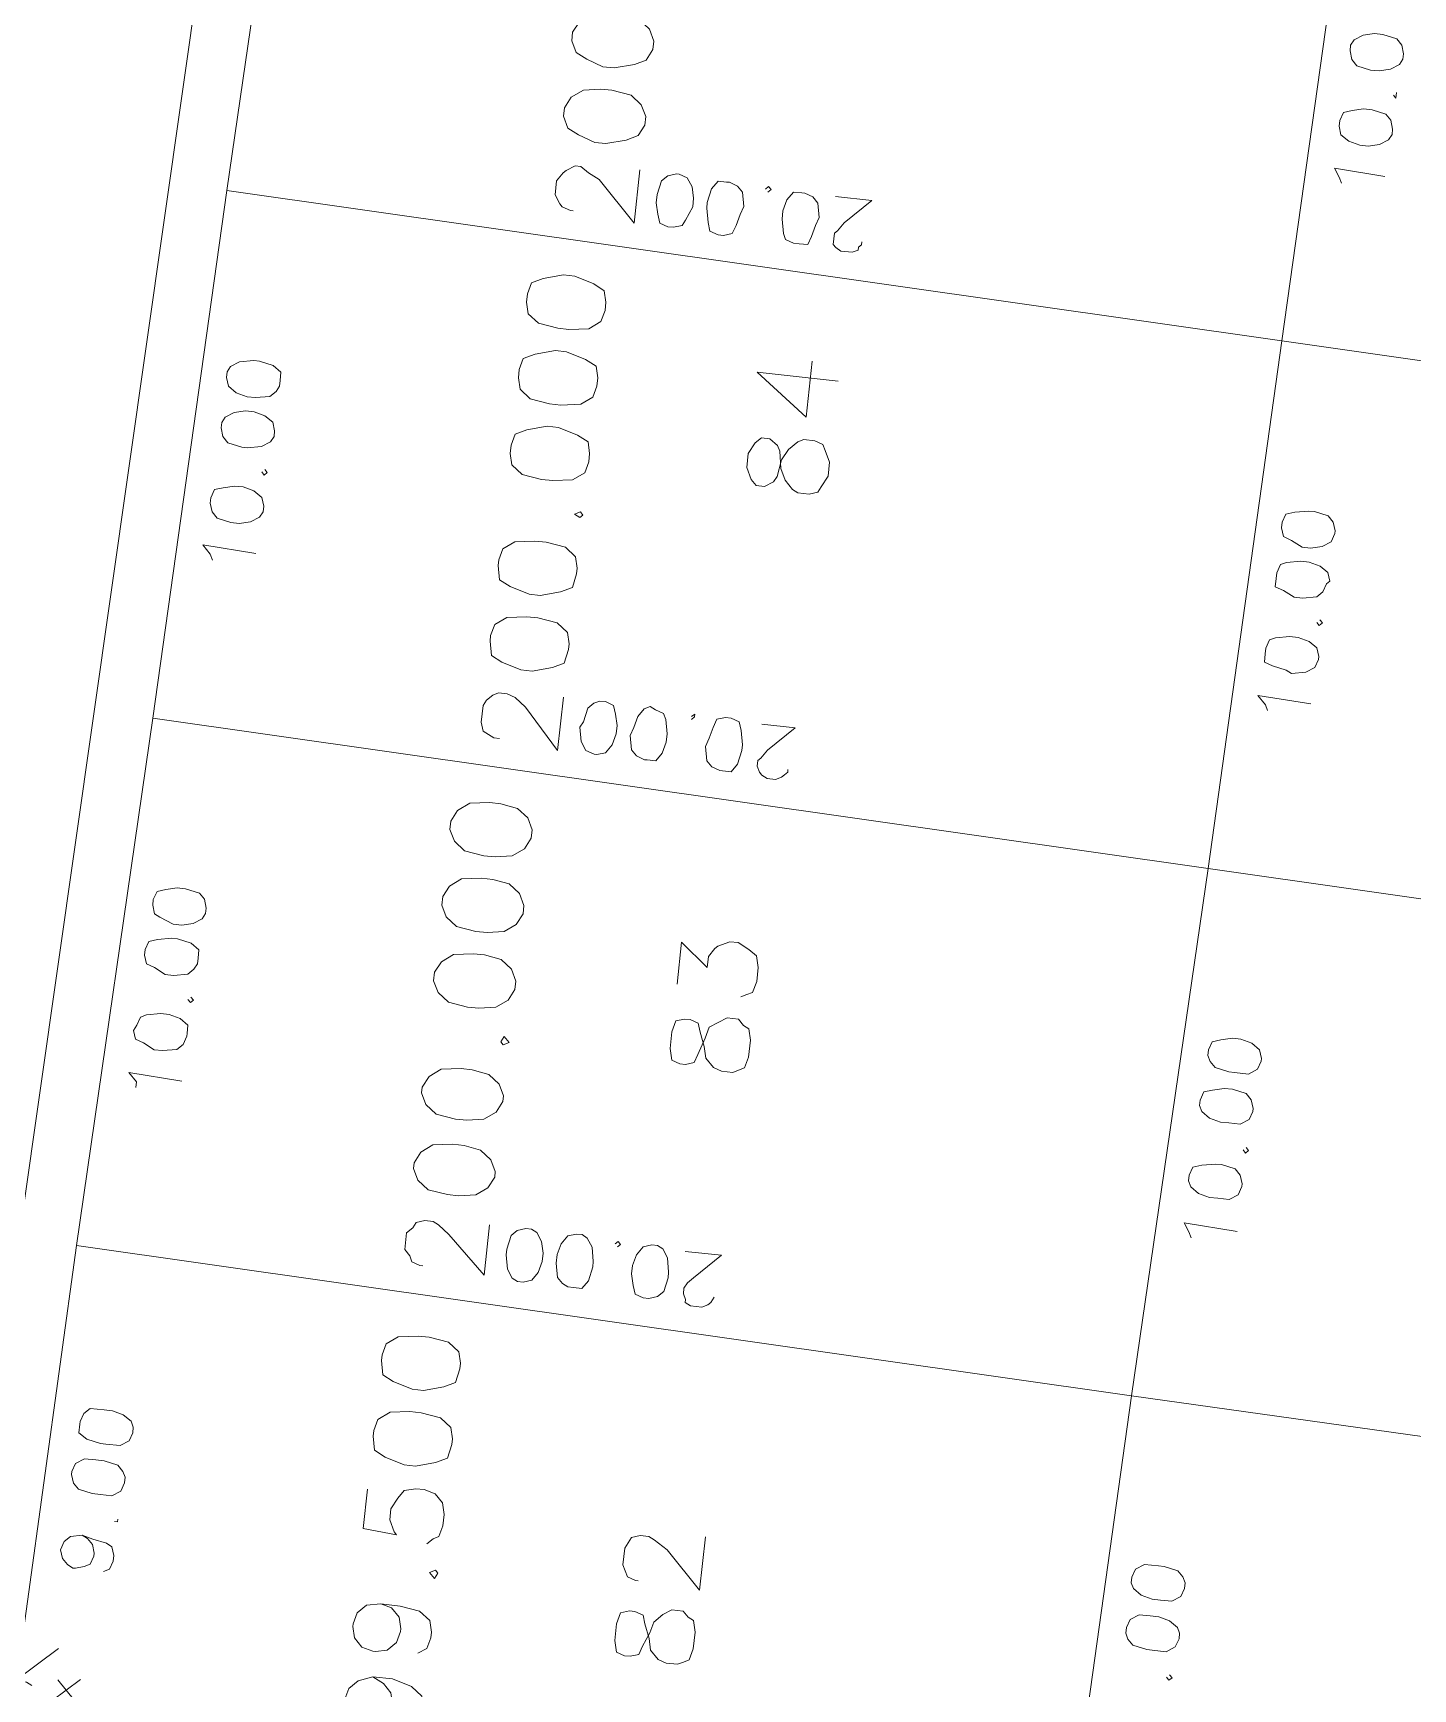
# Model space of a CAD drawing. Header units: metres. Extents: x -977055 to 805873, y -1033982 to 242021.
# Drawn here: x 2435.79 to 2461.82, y 898.43 to 929.68 of the extents above; entities that cross this region are included whole.
import ezdxf

# ---------------------------------------------------------------- set-up
doc = ezdxf.new("R2010")
doc.units = ezdxf.units.M
for name, color, linetype in [('PDF_acera', 7, 'Continuous'), ('PDF_areas por lote', 7, 'Continuous'), ('PDF_COTAS', 7, 'Continuous'), ('PDF_LOTES', 7, 'Continuous'), ('PDF_No. lotes', 7, 'Continuous')]:
    doc.layers.add(name, color=color, linetype=linetype)

# ---------------------------------------------------------------- blocks, each defined once
blk = doc.blocks.new('CALLE')
at = {"layer": 'PDF_acera', "lineweight": 9}
blk.add_lwpolyline([(-128.108736, -20.32128), (-129.167136, -51.43824), (-127.897056, -52.792992), (-71.166816, -54.740448), (-69.812064, -53.470368), (-68.753664, -22.353408), (-70.023744, -20.998656), (-126.711648, -19.0512)], close=True, dxfattribs=at)
at = {"layer": 'PDF_areas por lote', "lineweight": 9}
for points in [[(-123.578784, -25.359264), (-123.663456, -25.528608), (-123.790464, -25.655616), (-123.959808, -25.697952), (-124.002144, -25.697952), (-124.171488, -25.655616), (-124.298496, -25.528608), (-124.340832, -25.359264), (-124.340832, -25.316928), (-124.298496, -25.147584), (-124.171488, -25.020576), (-124.002144, -24.97824), (-123.959808, -24.97824), (-123.790464, -25.020576), (-123.663456, -25.147584), (-123.578784, -25.359264), (-123.578784, -25.655616), (-123.663456, -25.951968), (-123.790464, -26.121312), (-123.959808, -26.163648), (-124.04448, -26.163648), (-124.213824, -26.121312), (-124.298496, -25.994304)], [(-122.478048, -25.359264), (-122.520384, -25.528608), (-122.647392, -25.655616), (-122.816736, -25.697952), (-122.859072, -25.697952), (-123.028416, -25.655616), (-123.155424, -25.528608), (-123.19776, -25.359264), (-123.19776, -25.316928), (-123.155424, -25.147584), (-123.028416, -25.020576), (-122.859072, -24.97824), (-122.816736, -24.97824), (-122.647392, -25.020576), (-122.520384, -25.147584), (-122.478048, -25.359264), (-122.478048, -25.655616), (-122.520384, -25.951968), (-122.647392, -26.121312), (-122.816736, -26.163648), (-122.901408, -26.163648), (-123.070752, -26.121312), (-123.155424, -25.994304)], [(-120.784608, -24.97824), (-121.377312, -24.97824), (-121.419648, -25.486272), (-121.377312, -25.443936), (-121.207968, -25.359264), (-121.038624, -25.359264), (-120.86928, -25.443936), (-120.742272, -25.528608), (-120.699936, -25.697952), (-120.699936, -25.82496), (-120.742272, -25.994304), (-120.86928, -26.121312), (-121.038624, -26.163648), (-121.207968, -26.163648), (-121.377312, -26.121312), (-121.419648, -26.03664), (-121.50432, -25.951968)], [(-117.355392, -25.443936), (-117.355392, -25.4016), (-117.313056, -25.274592), (-117.228384, -25.232256), (-117.143712, -25.147584), (-116.889696, -25.147584), (-116.805024, -25.232256), (-116.720352, -25.274592), (-116.678016, -25.4016), (-116.678016, -25.528608), (-116.720352, -25.61328), (-116.84736, -25.782624), (-117.397728, -26.375328), (-116.63568, -26.375328)], [(-109.353888, -25.740288), (-109.353888, -25.655616), (-109.311552, -25.570944), (-109.269216, -25.486272), (-109.142208, -25.443936), (-108.888192, -25.443936), (-108.80352, -25.486272), (-108.718848, -25.570944), (-108.676512, -25.655616), (-108.676512, -25.782624), (-108.718848, -25.909632), (-108.845856, -26.078976), (-109.43856, -26.629344), (-108.634176, -26.629344)], [(-101.352384, -25.994304), (-101.352384, -25.951968), (-101.310048, -25.82496), (-101.267712, -25.782624), (-101.140704, -25.697952), (-100.929024, -25.697952), (-100.802016, -25.782624), (-100.75968, -25.82496), (-100.675008, -25.951968), (-100.675008, -26.03664), (-100.75968, -26.163648), (-100.844352, -26.332992), (-101.437056, -26.925696), (-100.632672, -26.925696)]]:
    blk.add_lwpolyline(points, dxfattribs=at)
for points in [[(-119.980224, -24.97824), (-120.191904, -25.020576), (-120.276576, -25.18992), (-120.361248, -25.486272), (-120.361248, -25.655616), (-120.276576, -25.951968), (-120.191904, -26.121312), (-119.980224, -26.163648), (-119.895552, -26.163648), (-119.726208, -26.121312), (-119.5992, -25.951968), (-119.556864, -25.655616), (-119.556864, -25.486272), (-119.5992, -25.18992), (-119.726208, -25.020576), (-119.895552, -24.97824)], [(-118.837152, -24.97824), (-119.048832, -25.020576), (-119.133504, -25.18992), (-119.218176, -25.486272), (-119.218176, -25.655616), (-119.133504, -25.951968), (-119.048832, -26.121312), (-118.837152, -26.163648), (-118.75248, -26.163648), (-118.583136, -26.121312), (-118.456128, -25.951968), (-118.413792, -25.655616), (-118.413792, -25.486272), (-118.456128, -25.18992), (-118.583136, -25.020576), (-118.75248, -24.97824)], [(-115.915968, -25.147584), (-116.085312, -25.232256), (-116.21232, -25.4016), (-116.254656, -25.697952), (-116.254656, -25.867296), (-116.21232, -26.121312), (-116.085312, -26.290656), (-115.915968, -26.375328), (-115.831296, -26.375328), (-115.661952, -26.290656), (-115.534944, -26.121312), (-115.492608, -25.867296), (-115.492608, -25.697952), (-115.534944, -25.4016), (-115.661952, -25.232256), (-115.831296, -25.147584)], [(-114.772896, -25.147584), (-114.94224, -25.232256), (-115.069248, -25.4016), (-115.111584, -25.697952), (-115.111584, -25.867296), (-115.069248, -26.121312), (-114.94224, -26.290656), (-114.772896, -26.375328), (-114.688224, -26.375328), (-114.51888, -26.290656), (-114.391872, -26.121312), (-114.349536, -25.867296), (-114.349536, -25.697952), (-114.391872, -25.4016), (-114.51888, -25.232256), (-114.688224, -25.147584)], [(-113.079456, -25.147584), (-113.2488, -25.232256), (-113.375808, -25.4016), (-113.418144, -25.697952), (-113.418144, -25.867296), (-113.375808, -26.121312), (-113.2488, -26.290656), (-113.079456, -26.375328), (-112.952448, -26.375328), (-112.783104, -26.290656), (-112.656096, -26.121312), (-112.61376, -25.867296), (-112.61376, -25.697952), (-112.656096, -25.4016), (-112.783104, -25.232256), (-112.952448, -25.147584)], [(-111.936384, -25.147584), (-112.105728, -25.232256), (-112.232736, -25.4016), (-112.275072, -25.697952), (-112.275072, -25.867296), (-112.232736, -26.121312), (-112.105728, -26.290656), (-111.936384, -26.375328), (-111.809376, -26.375328), (-111.640032, -26.290656), (-111.513024, -26.121312), (-111.470688, -25.867296), (-111.470688, -25.697952), (-111.513024, -25.4016), (-111.640032, -25.232256), (-111.809376, -25.147584)], [(-110.793312, -25.147584), (-110.962656, -25.232256), (-111.089664, -25.4016), (-111.132, -25.697952), (-111.132, -25.867296), (-111.089664, -26.121312), (-110.962656, -26.290656), (-110.793312, -26.375328), (-110.666304, -26.375328), (-110.49696, -26.290656), (-110.369952, -26.121312), (-110.327616, -25.867296), (-110.327616, -25.697952), (-110.369952, -25.4016), (-110.49696, -25.232256), (-110.666304, -25.147584)], [(-107.914464, -25.443936), (-108.126144, -25.486272), (-108.210816, -25.655616), (-108.295488, -25.951968), (-108.295488, -26.121312), (-108.210816, -26.417664), (-108.126144, -26.587008), (-107.914464, -26.629344), (-107.829792, -26.629344), (-107.660448, -26.587008), (-107.53344, -26.417664), (-107.491104, -26.121312), (-107.491104, -25.951968), (-107.53344, -25.655616), (-107.660448, -25.486272), (-107.829792, -25.443936)], [(-106.771392, -25.443936), (-106.983072, -25.486272), (-107.067744, -25.655616), (-107.152416, -25.951968), (-107.152416, -26.121312), (-107.067744, -26.417664), (-106.983072, -26.587008), (-106.771392, -26.629344), (-106.68672, -26.629344), (-106.517376, -26.587008), (-106.390368, -26.417664), (-106.348032, -26.121312), (-106.348032, -25.951968), (-106.390368, -25.655616), (-106.517376, -25.486272), (-106.68672, -25.443936)], [(-105.077952, -25.443936), (-105.247296, -25.486272), (-105.374304, -25.655616), (-105.41664, -25.951968), (-105.41664, -26.121312), (-105.374304, -26.417664), (-105.247296, -26.587008), (-105.077952, -26.629344), (-104.950944, -26.629344), (-104.7816, -26.587008), (-104.696928, -26.417664), (-104.612256, -26.121312), (-104.612256, -25.951968), (-104.696928, -25.655616), (-104.7816, -25.486272), (-104.950944, -25.443936)], [(-103.93488, -25.443936), (-104.104224, -25.486272), (-104.231232, -25.655616), (-104.273568, -25.951968), (-104.273568, -26.121312), (-104.231232, -26.417664), (-104.104224, -26.587008), (-103.93488, -26.629344), (-103.807872, -26.629344), (-103.638528, -26.587008), (-103.553856, -26.417664), (-103.469184, -26.121312), (-103.469184, -25.951968), (-103.553856, -25.655616), (-103.638528, -25.486272), (-103.807872, -25.443936)], [(-102.791808, -25.443936), (-102.961152, -25.486272), (-103.08816, -25.655616), (-103.130496, -25.951968), (-103.130496, -26.121312), (-103.08816, -26.417664), (-102.961152, -26.587008), (-102.791808, -26.629344), (-102.6648, -26.629344), (-102.495456, -26.587008), (-102.410784, -26.417664), (-102.326112, -26.121312), (-102.326112, -25.951968), (-102.410784, -25.655616), (-102.495456, -25.486272), (-102.6648, -25.443936)], [(-99.955296, -25.697952), (-100.12464, -25.782624), (-100.209312, -25.951968), (-100.293984, -26.205984), (-100.293984, -26.375328), (-100.209312, -26.67168), (-100.12464, -26.841024), (-99.955296, -26.925696), (-99.828288, -26.925696), (-99.658944, -26.841024), (-99.531936, -26.67168), (-99.4896, -26.375328), (-99.4896, -26.205984), (-99.531936, -25.951968), (-99.658944, -25.782624), (-99.828288, -25.697952)], [(-98.812224, -25.697952), (-98.981568, -25.782624), (-99.06624, -25.951968), (-99.150912, -26.205984), (-99.150912, -26.375328), (-99.06624, -26.67168), (-98.981568, -26.841024), (-98.812224, -26.925696), (-98.685216, -26.925696), (-98.515872, -26.841024), (-98.388864, -26.67168), (-98.346528, -26.375328), (-98.346528, -26.205984), (-98.388864, -25.951968), (-98.515872, -25.782624), (-98.685216, -25.697952)], [(-121.92768, -26.03664), (-122.012352, -26.121312), (-121.92768, -26.163648), (-121.885344, -26.121312)], [(-113.88384, -26.24832), (-113.926176, -26.290656), (-113.88384, -26.375328), (-113.799168, -26.290656)], [(-105.882336, -26.502336), (-105.924672, -26.587008), (-105.882336, -26.629344), (-105.84, -26.587008)]]:
    blk.add_lwpolyline(points, close=True, dxfattribs=at)
at = {"layer": 'PDF_COTAS', "lineweight": 9}
for points in [[(-124.25616, -20.278944), (-124.213824, -20.194272), (-124.213824, -20.024928), (-123.663456, -20.617632)], [(-124.086816, -20.998656), (-124.637184, -20.405952), (-124.552512, -21.083328), (-124.129152, -20.659968)], [(-121.92768, -20.786976), (-121.970016, -20.871648), (-122.054688, -20.95632), (-122.181696, -20.998656), (-122.224032, -20.998656), (-122.35104, -20.95632), (-122.393376, -20.871648), (-122.435712, -20.74464), (-122.435712, -20.702304), (-122.393376, -20.617632), (-122.308704, -20.53296), (-122.181696, -20.490624), (-122.054688, -20.53296), (-121.970016, -20.617632), (-121.92768, -20.786976), (-121.970016, -20.95632), (-122.012352, -21.168), (-122.054688, -21.252672), (-122.181696, -21.295008), (-122.266368, -21.295008), (-122.393376, -21.252672), (-122.435712, -21.168)], [(-115.15392, -20.871648), (-115.069248, -20.871648), (-114.94224, -20.74464), (-114.984576, -21.549024)], [(-107.152416, -21.168), (-107.067744, -21.125664), (-106.940736, -20.998656), (-106.983072, -21.80304)], [(-121.673664, -21.252672), (-121.673664, -21.295008), (-121.631328, -21.295008)], [(-113.756832, -21.506688), (-113.799168, -21.549024), (-113.756832, -21.59136), (-113.714496, -21.549024)], [(-105.755328, -21.760704), (-105.797664, -21.80304), (-105.755328, -21.845376), (-105.712992, -21.80304)]]:
    blk.add_lwpolyline(points, dxfattribs=at)
for points in [[(-121.038624, -20.53296), (-121.165632, -20.575296), (-121.250304, -20.659968), (-121.29264, -20.871648), (-121.29264, -20.998656), (-121.29264, -21.168), (-121.207968, -21.295008), (-121.08096, -21.337344), (-120.996288, -21.337344), (-120.911616, -21.295008), (-120.826944, -21.210336), (-120.784608, -20.998656), (-120.784608, -20.871648), (-120.784608, -20.702304), (-120.86928, -20.575296), (-120.996288, -20.53296)], [(-120.276576, -20.575296), (-120.403584, -20.575296), (-120.488256, -20.702304), (-120.530592, -20.913984), (-120.530592, -20.998656), (-120.530592, -21.210336), (-120.44592, -21.337344), (-120.318912, -21.37968), (-120.23424, -21.37968), (-120.149568, -21.337344), (-120.064896, -21.210336), (-120.02256, -21.040992), (-120.02256, -20.913984), (-120.02256, -20.702304), (-120.107232, -20.617632), (-120.23424, -20.575296)], [(-114.3072, -20.74464), (-114.434208, -20.786976), (-114.476544, -20.913984), (-114.561216, -21.083328), (-114.561216, -21.210336), (-114.51888, -21.422016), (-114.434208, -21.506688), (-114.3072, -21.549024), (-114.264864, -21.549024), (-114.137856, -21.549024), (-114.053184, -21.422016), (-114.010848, -21.252672), (-114.010848, -21.125664), (-114.053184, -20.913984), (-114.09552, -20.829312), (-114.222528, -20.786976)], [(-113.164128, -20.786976), (-113.291136, -20.829312), (-113.333472, -20.95632), (-113.418144, -21.125664), (-113.418144, -21.252672), (-113.375808, -21.464352), (-113.291136, -21.549024), (-113.206464, -21.59136), (-113.121792, -21.59136), (-112.994784, -21.59136), (-112.910112, -21.464352), (-112.867776, -21.252672), (-112.867776, -21.168), (-112.910112, -20.95632), (-112.952448, -20.829312), (-113.079456, -20.786976)], [(-112.40208, -20.829312), (-112.529088, -20.871648), (-112.571424, -20.95632), (-112.656096, -21.168), (-112.656096, -21.295008), (-112.61376, -21.464352), (-112.529088, -21.59136), (-112.444416, -21.633696), (-112.359744, -21.633696), (-112.232736, -21.59136), (-112.148064, -21.506688), (-112.105728, -21.295008), (-112.105728, -21.168), (-112.148064, -20.998656), (-112.1904, -20.871648), (-112.317408, -20.829312)], [(-106.305696, -21.040992), (-106.432704, -21.083328), (-106.517376, -21.168), (-106.559712, -21.37968), (-106.559712, -21.506688), (-106.517376, -21.676032), (-106.432704, -21.80304), (-106.348032, -21.845376), (-106.26336, -21.845376), (-106.136352, -21.80304), (-106.05168, -21.676032), (-106.009344, -21.506688), (-106.009344, -21.37968), (-106.05168, -21.210336), (-106.094016, -21.083328), (-106.221024, -21.040992)], [(-105.162624, -21.083328), (-105.289632, -21.125664), (-105.374304, -21.210336), (-105.41664, -21.422016), (-105.41664, -21.506688), (-105.374304, -21.718368), (-105.289632, -21.845376), (-105.20496, -21.887712), (-105.120288, -21.887712), (-104.99328, -21.845376), (-104.908608, -21.718368), (-104.866272, -21.549024), (-104.866272, -21.422016), (-104.908608, -21.252672), (-104.99328, -21.125664), (-105.077952, -21.083328)], [(-104.400576, -21.083328), (-104.527584, -21.125664), (-104.612256, -21.252672), (-104.654592, -21.422016), (-104.654592, -21.549024), (-104.612256, -21.760704), (-104.527584, -21.845376), (-104.442912, -21.887712), (-104.35824, -21.887712), (-104.231232, -21.887712), (-104.14656, -21.760704), (-104.104224, -21.549024), (-104.104224, -21.464352), (-104.14656, -21.252672), (-104.231232, -21.125664), (-104.315904, -21.083328)], [(-117.440064, -26.968032), (-117.397728, -27.09504), (-117.27072, -27.179712), (-117.101376, -27.222048), (-116.974368, -27.222048), (-116.805024, -27.179712), (-116.678016, -27.09504), (-116.63568, -27.010368), (-116.63568, -26.925696), (-116.678016, -26.798688), (-116.762688, -26.714016), (-116.974368, -26.67168), (-117.05904, -26.67168), (-117.27072, -26.714016), (-117.397728, -26.798688), (-117.440064, -26.88336)], [(-117.440064, -26.968032), (-117.397728, -27.09504), (-117.27072, -27.179712), (-117.101376, -27.222048), (-116.974368, -27.222048), (-116.805024, -27.179712), (-116.678016, -27.09504), (-116.63568, -27.010368), (-116.63568, -26.925696), (-116.678016, -26.798688), (-116.762688, -26.714016), (-116.974368, -26.67168), (-117.05904, -26.67168), (-117.27072, -26.714016), (-117.397728, -26.798688), (-117.440064, -26.88336)], [(-109.43856, -27.222048), (-109.396224, -27.349056), (-109.269216, -27.433728), (-109.099872, -27.476064), (-108.972864, -27.476064), (-108.80352, -27.433728), (-108.676512, -27.391392), (-108.634176, -27.264384), (-108.634176, -27.179712), (-108.676512, -27.09504), (-108.761184, -27.010368), (-108.972864, -26.968032), (-109.057536, -26.925696), (-109.269216, -26.968032), (-109.396224, -27.052704), (-109.43856, -27.179712)], [(-109.43856, -27.222048), (-109.396224, -27.349056), (-109.269216, -27.433728), (-109.099872, -27.476064), (-108.972864, -27.476064), (-108.80352, -27.433728), (-108.676512, -27.391392), (-108.634176, -27.264384), (-108.634176, -27.179712), (-108.676512, -27.09504), (-108.761184, -27.010368), (-108.972864, -26.968032), (-109.057536, -26.925696), (-109.269216, -26.968032), (-109.396224, -27.052704), (-109.43856, -27.179712)], [(-101.437056, -27.5184), (-101.39472, -27.645408), (-101.310048, -27.687744), (-101.098368, -27.772416), (-100.97136, -27.772416), (-100.802016, -27.73008), (-100.675008, -27.645408), (-100.632672, -27.5184), (-100.632672, -27.476064), (-100.675008, -27.349056), (-100.75968, -27.264384), (-100.97136, -27.222048), (-101.098368, -27.222048), (-101.267712, -27.264384), (-101.39472, -27.30672), (-101.437056, -27.433728)], [(-101.437056, -27.5184), (-101.39472, -27.645408), (-101.310048, -27.687744), (-101.098368, -27.772416), (-100.97136, -27.772416), (-100.802016, -27.73008), (-100.675008, -27.645408), (-100.632672, -27.5184), (-100.632672, -27.476064), (-100.675008, -27.349056), (-100.75968, -27.264384), (-100.97136, -27.222048), (-101.098368, -27.222048), (-101.267712, -27.264384), (-101.39472, -27.30672), (-101.437056, -27.433728)], [(-117.440064, -27.73008), (-117.440064, -27.857088), (-117.313056, -27.94176), (-117.101376, -27.984096), (-117.016704, -27.984096), (-116.805024, -27.94176), (-116.678016, -27.857088), (-116.63568, -27.772416), (-116.63568, -27.687744), (-116.678016, -27.560736), (-116.805024, -27.476064), (-116.974368, -27.433728), (-117.101376, -27.433728), (-117.313056, -27.476064), (-117.397728, -27.560736), (-117.440064, -27.645408)], [(-117.440064, -27.73008), (-117.440064, -27.857088), (-117.313056, -27.94176), (-117.101376, -27.984096), (-117.016704, -27.984096), (-116.805024, -27.94176), (-116.678016, -27.857088), (-116.63568, -27.772416), (-116.63568, -27.687744), (-116.678016, -27.560736), (-116.805024, -27.476064), (-116.974368, -27.433728), (-117.101376, -27.433728), (-117.313056, -27.476064), (-117.397728, -27.560736), (-117.440064, -27.645408)], [(-109.43856, -27.984096), (-109.43856, -28.111104), (-109.311552, -28.195776), (-109.142208, -28.238112), (-109.0152, -28.238112), (-108.80352, -28.195776), (-108.718848, -28.15344), (-108.676512, -28.026432), (-108.634176, -27.94176), (-108.676512, -27.857088), (-108.80352, -27.772416), (-108.972864, -27.73008), (-109.099872, -27.687744), (-109.311552, -27.73008), (-109.396224, -27.814752), (-109.43856, -27.94176)], [(-109.43856, -27.984096), (-109.43856, -28.111104), (-109.311552, -28.195776), (-109.142208, -28.238112), (-109.0152, -28.238112), (-108.80352, -28.195776), (-108.718848, -28.15344), (-108.676512, -28.026432), (-108.634176, -27.94176), (-108.676512, -27.857088), (-108.80352, -27.772416), (-108.972864, -27.73008), (-109.099872, -27.687744), (-109.311552, -27.73008), (-109.396224, -27.814752), (-109.43856, -27.94176)], [(-101.479392, -28.280448), (-101.437056, -28.407456), (-101.310048, -28.449792), (-101.140704, -28.492128), (-101.013696, -28.534464), (-100.802016, -28.492128), (-100.717344, -28.407456), (-100.675008, -28.280448), (-100.675008, -28.238112), (-100.675008, -28.111104), (-100.802016, -28.026432), (-101.013696, -27.984096), (-101.098368, -27.984096), (-101.310048, -28.026432), (-101.437056, -28.068768), (-101.479392, -28.195776)], [(-101.479392, -28.280448), (-101.437056, -28.407456), (-101.310048, -28.449792), (-101.140704, -28.492128), (-101.013696, -28.534464), (-100.802016, -28.492128), (-100.717344, -28.407456), (-100.675008, -28.280448), (-100.675008, -28.238112), (-100.675008, -28.111104), (-100.802016, -28.026432), (-101.013696, -27.984096), (-101.098368, -27.984096), (-101.310048, -28.026432), (-101.437056, -28.068768), (-101.479392, -28.195776)], [(-116.720352, -28.280448), (-116.678016, -28.322784), (-116.720352, -28.36512), (-116.762688, -28.322784), (-116.720352, -28.36512), (-116.678016, -28.322784)], [(-117.4824, -28.873152), (-117.440064, -29.00016), (-117.355392, -29.084832), (-117.143712, -29.127168), (-117.05904, -29.127168), (-116.84736, -29.084832), (-116.720352, -29.00016), (-116.678016, -28.915488), (-116.678016, -28.830816), (-116.720352, -28.703808), (-116.84736, -28.619136), (-117.016704, -28.5768), (-117.143712, -28.5768), (-117.313056, -28.619136), (-117.440064, -28.661472), (-117.4824, -28.78848)], [(-117.4824, -28.873152), (-117.440064, -29.00016), (-117.355392, -29.084832), (-117.143712, -29.127168), (-117.05904, -29.127168), (-116.84736, -29.084832), (-116.720352, -29.00016), (-116.678016, -28.915488), (-116.678016, -28.830816), (-116.720352, -28.703808), (-116.84736, -28.619136), (-117.016704, -28.5768), (-117.143712, -28.5768), (-117.313056, -28.619136), (-117.440064, -28.661472), (-117.4824, -28.78848)], [(-108.718848, -28.5768), (-108.676512, -28.619136), (-108.718848, -28.619136), (-108.761184, -28.5768), (-108.718848, -28.619136), (-108.676512, -28.619136)], [(-109.480896, -29.127168), (-109.480896, -29.254176), (-109.353888, -29.338848), (-109.142208, -29.381184), (-109.057536, -29.381184), (-108.845856, -29.338848), (-108.718848, -29.296512), (-108.676512, -29.169504), (-108.676512, -29.084832), (-108.718848, -28.957824), (-108.845856, -28.915488), (-109.0152, -28.873152), (-109.142208, -28.830816), (-109.353888, -28.873152), (-109.43856, -28.957824), (-109.480896, -29.084832)], [(-109.480896, -29.127168), (-109.480896, -29.254176), (-109.353888, -29.338848), (-109.142208, -29.381184), (-109.057536, -29.381184), (-108.845856, -29.338848), (-108.718848, -29.296512), (-108.676512, -29.169504), (-108.676512, -29.084832), (-108.718848, -28.957824), (-108.845856, -28.915488), (-109.0152, -28.873152), (-109.142208, -28.830816), (-109.353888, -28.873152), (-109.43856, -28.957824), (-109.480896, -29.084832)], [(-100.717344, -28.830816), (-100.675008, -28.873152), (-100.717344, -28.915488), (-100.75968, -28.873152), (-100.717344, -28.915488), (-100.675008, -28.873152)], [(-116.720352, -29.338848), (-116.720352, -29.889216), (-117.101376, -29.508192), (-117.186048, -29.42352), (-117.27072, -29.381184), (-117.355392, -29.381184), (-117.440064, -29.42352), (-117.4824, -29.42352), (-117.524736, -29.508192), (-117.524736, -29.677536), (-117.4824, -29.762208), (-117.440064, -29.804544), (-117.355392, -29.84688), (-117.440064, -29.804544), (-117.4824, -29.762208), (-117.524736, -29.677536), (-117.524736, -29.508192), (-117.4824, -29.42352), (-117.440064, -29.42352), (-117.355392, -29.381184), (-117.27072, -29.381184), (-117.186048, -29.42352), (-117.101376, -29.508192), (-116.720352, -29.889216)], [(-101.479392, -29.42352), (-101.479392, -29.550528), (-101.352384, -29.592864), (-101.18304, -29.6352), (-101.056032, -29.677536), (-100.844352, -29.6352), (-100.75968, -29.550528), (-100.717344, -29.42352), (-100.717344, -29.381184), (-100.717344, -29.254176), (-100.844352, -29.169504), (-101.013696, -29.127168), (-101.140704, -29.127168), (-101.352384, -29.169504), (-101.437056, -29.21184), (-101.479392, -29.338848)], [(-101.479392, -29.42352), (-101.479392, -29.550528), (-101.352384, -29.592864), (-101.18304, -29.6352), (-101.056032, -29.677536), (-100.844352, -29.6352), (-100.75968, -29.550528), (-100.717344, -29.42352), (-100.717344, -29.381184), (-100.717344, -29.254176), (-100.844352, -29.169504), (-101.013696, -29.127168), (-101.140704, -29.127168), (-101.352384, -29.169504), (-101.437056, -29.21184), (-101.479392, -29.338848)], [(-108.718848, -29.6352), (-108.718848, -30.143232), (-109.099872, -29.762208), (-109.22688, -29.677536), (-109.269216, -29.6352), (-109.353888, -29.6352), (-109.43856, -29.677536), (-109.480896, -29.719872), (-109.523232, -29.804544), (-109.523232, -29.931552), (-109.480896, -30.016224), (-109.43856, -30.05856), (-109.396224, -30.100896), (-109.353888, -30.100896), (-109.396224, -30.100896), (-109.43856, -30.05856), (-109.480896, -30.016224), (-109.523232, -29.931552), (-109.523232, -29.804544), (-109.480896, -29.719872), (-109.43856, -29.677536), (-109.353888, -29.6352), (-109.269216, -29.6352), (-109.22688, -29.677536), (-109.099872, -29.762208), (-108.718848, -30.143232)], [(-100.717344, -29.889216), (-100.717344, -30.439584), (-101.098368, -30.05856), (-101.225376, -29.973888), (-101.267712, -29.931552), (-101.352384, -29.931552), (-101.437056, -29.931552), (-101.479392, -29.973888), (-101.521728, -30.05856), (-101.521728, -30.227904), (-101.479392, -30.312576), (-101.437056, -30.312576), (-101.39472, -30.354912), (-101.352384, -30.354912), (-101.39472, -30.354912), (-101.437056, -30.312576), (-101.479392, -30.312576), (-101.521728, -30.227904), (-101.521728, -30.05856), (-101.479392, -29.973888), (-101.437056, -29.931552), (-101.352384, -29.931552), (-101.267712, -29.931552), (-101.225376, -29.973888), (-101.098368, -30.05856), (-100.717344, -30.439584)], [(-121.716, -36.535968), (-121.800672, -36.578304), (-121.885344, -36.662976), (-121.92768, -36.874656), (-121.92768, -36.959328), (-121.92768, -37.171008), (-121.843008, -37.298016), (-121.716, -37.340352), (-121.631328, -37.340352), (-121.546656, -37.298016), (-121.461984, -37.171008), (-121.419648, -37.001664), (-121.419648, -36.874656), (-121.419648, -36.705312), (-121.50432, -36.578304), (-121.631328, -36.535968)], [(-121.716, -36.535968), (-121.800672, -36.578304), (-121.885344, -36.662976), (-121.92768, -36.874656), (-121.92768, -36.959328), (-121.92768, -37.171008), (-121.843008, -37.298016), (-121.716, -37.340352), (-121.631328, -37.340352), (-121.546656, -37.298016), (-121.461984, -37.171008), (-121.419648, -37.001664), (-121.419648, -36.874656), (-121.419648, -36.705312), (-121.50432, -36.578304), (-121.631328, -36.535968)], [(-120.953952, -36.535968), (-121.038624, -36.578304), (-121.123296, -36.705312), (-121.165632, -36.874656), (-121.165632, -37.001664), (-121.165632, -37.171008), (-121.08096, -37.298016), (-120.953952, -37.340352), (-120.86928, -37.340352), (-120.784608, -37.298016), (-120.699936, -37.213344), (-120.6576, -37.001664), (-120.6576, -36.916992), (-120.6576, -36.705312), (-120.742272, -36.578304), (-120.86928, -36.535968)], [(-120.953952, -36.535968), (-121.038624, -36.578304), (-121.123296, -36.705312), (-121.165632, -36.874656), (-121.165632, -37.001664), (-121.165632, -37.171008), (-121.08096, -37.298016), (-120.953952, -37.340352), (-120.86928, -37.340352), (-120.784608, -37.298016), (-120.699936, -37.213344), (-120.6576, -37.001664), (-120.6576, -36.916992), (-120.6576, -36.705312), (-120.742272, -36.578304), (-120.86928, -36.535968)], [(-115.534944, -37.552032), (-115.492608, -36.747648), (-115.619616, -36.83232), (-115.704288, -36.874656), (-115.619616, -36.83232), (-115.492608, -36.747648)], [(-114.857568, -36.747648), (-114.94224, -36.789984), (-115.026912, -36.916992), (-115.069248, -37.086336), (-115.069248, -37.213344), (-115.069248, -37.382688), (-114.984576, -37.509696), (-114.857568, -37.552032), (-114.815232, -37.552032), (-114.688224, -37.509696), (-114.603552, -37.425024), (-114.561216, -37.213344), (-114.561216, -37.128672), (-114.603552, -36.916992), (-114.645888, -36.789984), (-114.772896, -36.747648)], [(-114.857568, -36.747648), (-114.94224, -36.789984), (-115.026912, -36.916992), (-115.069248, -37.086336), (-115.069248, -37.213344), (-115.069248, -37.382688), (-114.984576, -37.509696), (-114.857568, -37.552032), (-114.815232, -37.552032), (-114.688224, -37.509696), (-114.603552, -37.425024), (-114.561216, -37.213344), (-114.561216, -37.128672), (-114.603552, -36.916992), (-114.645888, -36.789984), (-114.772896, -36.747648)], [(-113.714496, -36.789984), (-113.799168, -36.83232), (-113.88384, -36.959328), (-113.926176, -37.128672), (-113.926176, -37.25568), (-113.926176, -37.425024), (-113.841504, -37.552032), (-113.714496, -37.594368), (-113.67216, -37.594368), (-113.545152, -37.552032), (-113.46048, -37.46736), (-113.418144, -37.25568), (-113.418144, -37.128672), (-113.46048, -36.959328), (-113.502816, -36.83232), (-113.629824, -36.789984)], [(-113.714496, -36.789984), (-113.799168, -36.83232), (-113.88384, -36.959328), (-113.926176, -37.128672), (-113.926176, -37.25568), (-113.926176, -37.425024), (-113.841504, -37.552032), (-113.714496, -37.594368), (-113.67216, -37.594368), (-113.545152, -37.552032), (-113.46048, -37.46736), (-113.418144, -37.25568), (-113.418144, -37.128672), (-113.46048, -36.959328), (-113.502816, -36.83232), (-113.629824, -36.789984)], [(-112.952448, -36.83232), (-113.03712, -36.874656), (-113.121792, -36.959328), (-113.164128, -37.171008), (-113.164128, -37.25568), (-113.164128, -37.46736), (-113.079456, -37.594368), (-112.952448, -37.636704), (-112.910112, -37.636704), (-112.783104, -37.594368), (-112.698432, -37.46736), (-112.656096, -37.298016), (-112.656096, -37.171008), (-112.698432, -37.001664), (-112.740768, -36.874656), (-112.867776, -36.83232)], [(-112.952448, -36.83232), (-113.03712, -36.874656), (-113.121792, -36.959328), (-113.164128, -37.171008), (-113.164128, -37.25568), (-113.164128, -37.46736), (-113.079456, -37.594368), (-112.952448, -37.636704), (-112.910112, -37.636704), (-112.783104, -37.594368), (-112.698432, -37.46736), (-112.656096, -37.298016), (-112.656096, -37.171008), (-112.698432, -37.001664), (-112.740768, -36.874656), (-112.867776, -36.83232)], [(-107.53344, -37.806048), (-107.491104, -37.001664), (-107.618112, -37.128672), (-107.702784, -37.171008), (-107.618112, -37.128672), (-107.491104, -37.001664)], [(-106.856064, -37.044), (-106.983072, -37.044), (-107.025408, -37.171008), (-107.067744, -37.382688), (-107.11008, -37.46736), (-107.067744, -37.67904), (-106.983072, -37.806048), (-106.856064, -37.848384), (-106.813728, -37.848384), (-106.68672, -37.806048), (-106.602048, -37.67904), (-106.559712, -37.509696), (-106.559712, -37.382688), (-106.602048, -37.171008), (-106.644384, -37.086336), (-106.771392, -37.044)], [(-106.856064, -37.044), (-106.983072, -37.044), (-107.025408, -37.171008), (-107.067744, -37.382688), (-107.11008, -37.46736), (-107.067744, -37.67904), (-106.983072, -37.806048), (-106.856064, -37.848384), (-106.813728, -37.848384), (-106.68672, -37.806048), (-106.602048, -37.67904), (-106.559712, -37.509696), (-106.559712, -37.382688), (-106.602048, -37.171008), (-106.644384, -37.086336), (-106.771392, -37.044)], [(-122.266368, -37.25568), (-122.308704, -37.298016), (-122.35104, -37.25568), (-122.308704, -37.213344), (-122.35104, -37.25568), (-122.308704, -37.298016)], [(-105.712992, -37.086336), (-105.84, -37.086336), (-105.882336, -37.213344), (-105.967008, -37.382688), (-105.967008, -37.509696), (-105.924672, -37.721376), (-105.84, -37.806048), (-105.712992, -37.848384), (-105.670656, -37.89072), (-105.543648, -37.848384), (-105.458976, -37.721376), (-105.41664, -37.552032), (-105.41664, -37.425024), (-105.458976, -37.213344), (-105.501312, -37.128672), (-105.62832, -37.086336)], [(-105.712992, -37.086336), (-105.84, -37.086336), (-105.882336, -37.213344), (-105.967008, -37.382688), (-105.967008, -37.509696), (-105.924672, -37.721376), (-105.84, -37.806048), (-105.712992, -37.848384), (-105.670656, -37.89072), (-105.543648, -37.848384), (-105.458976, -37.721376), (-105.41664, -37.552032), (-105.41664, -37.425024), (-105.458976, -37.213344), (-105.501312, -37.128672), (-105.62832, -37.086336)], [(-104.950944, -37.086336), (-105.077952, -37.128672), (-105.120288, -37.25568), (-105.20496, -37.425024), (-105.20496, -37.552032), (-105.162624, -37.721376), (-105.077952, -37.848384), (-104.950944, -37.89072), (-104.908608, -37.89072), (-104.7816, -37.848384), (-104.696928, -37.763712), (-104.654592, -37.552032), (-104.654592, -37.46736), (-104.696928, -37.25568), (-104.739264, -37.128672), (-104.866272, -37.086336)], [(-104.950944, -37.086336), (-105.077952, -37.128672), (-105.120288, -37.25568), (-105.20496, -37.425024), (-105.20496, -37.552032), (-105.162624, -37.721376), (-105.077952, -37.848384), (-104.950944, -37.89072), (-104.908608, -37.89072), (-104.7816, -37.848384), (-104.696928, -37.763712), (-104.654592, -37.552032), (-104.654592, -37.46736), (-104.696928, -37.25568), (-104.739264, -37.128672), (-104.866272, -37.086336)], [(-99.531936, -38.060064), (-99.4896, -37.298016), (-99.616608, -37.382688), (-99.70128, -37.425024), (-99.616608, -37.382688), (-99.4896, -37.298016)], [(-98.85456, -37.298016), (-98.981568, -37.340352), (-99.06624, -37.46736), (-99.108576, -37.636704), (-99.108576, -37.763712), (-99.06624, -37.933056), (-98.981568, -38.060064), (-98.896896, -38.1024), (-98.812224, -38.1024), (-98.685216, -38.060064), (-98.600544, -37.975392), (-98.558208, -37.763712), (-98.558208, -37.636704), (-98.600544, -37.46736), (-98.64288, -37.340352), (-98.769888, -37.298016)], [(-98.85456, -37.298016), (-98.981568, -37.340352), (-99.06624, -37.46736), (-99.108576, -37.636704), (-99.108576, -37.763712), (-99.06624, -37.933056), (-98.981568, -38.060064), (-98.896896, -38.1024), (-98.812224, -38.1024), (-98.685216, -38.060064), (-98.600544, -37.975392), (-98.558208, -37.763712), (-98.558208, -37.636704), (-98.600544, -37.46736), (-98.64288, -37.340352), (-98.769888, -37.298016)], [(-114.264864, -37.552032), (-114.3072, -37.594368), (-114.349536, -37.552032), (-114.3072, -37.509696), (-114.349536, -37.552032), (-114.3072, -37.594368)], [(-97.711488, -37.340352), (-97.838496, -37.382688), (-97.923168, -37.46736), (-97.965504, -37.67904), (-97.965504, -37.806048), (-97.923168, -37.975392), (-97.838496, -38.1024), (-97.753824, -38.144736), (-97.669152, -38.144736), (-97.542144, -38.1024), (-97.457472, -38.017728), (-97.415136, -37.806048), (-97.415136, -37.67904), (-97.457472, -37.509696), (-97.542144, -37.382688), (-97.626816, -37.340352)], [(-97.711488, -37.340352), (-97.838496, -37.382688), (-97.923168, -37.46736), (-97.965504, -37.67904), (-97.965504, -37.806048), (-97.923168, -37.975392), (-97.838496, -38.1024), (-97.753824, -38.144736), (-97.669152, -38.144736), (-97.542144, -38.1024), (-97.457472, -38.017728), (-97.415136, -37.806048), (-97.415136, -37.67904), (-97.457472, -37.509696), (-97.542144, -37.382688), (-97.626816, -37.340352)], [(-106.26336, -37.806048), (-106.305696, -37.848384), (-106.348032, -37.806048), (-106.305696, -37.763712), (-106.348032, -37.806048), (-106.305696, -37.848384)], [(-98.261856, -38.1024), (-98.304192, -38.1024), (-98.346528, -38.1024), (-98.304192, -38.060064), (-98.346528, -38.1024), (-98.304192, -38.1024)]]:
    blk.add_lwpolyline(points, close=True, dxfattribs=at)
at = {"layer": 'PDF_LOTES', "lineweight": 20}
for points in [[(-126.118944, -35.9856), (-118.159776, -36.239616), (-117.609408, -20.236608), (-124.806528, -20.024928), (-125.610912, -20.786976)], [(-118.159776, -36.239616), (-110.158272, -36.535968), (-109.607904, -20.53296), (-117.609408, -20.236608)], [(-110.158272, -36.535968), (-102.156768, -36.789984), (-101.6064, -20.786976), (-109.607904, -20.53296)], [(-102.156768, -36.789984), (-94.155264, -37.044), (-93.604896, -21.083328), (-101.6064, -20.786976)], [(-125.864928, -51.988608), (-118.667808, -52.242624), (-118.159776, -36.239616), (-126.118944, -35.9856), (-126.669312, -51.184224)], [(-118.667808, -52.242624), (-110.70864, -52.49664), (-110.158272, -36.535968), (-118.159776, -36.239616)], [(-110.70864, -52.49664), (-102.707136, -52.792992), (-102.156768, -36.789984), (-110.158272, -36.535968)], [(-102.707136, -52.792992), (-94.705632, -53.047008), (-94.155264, -37.044), (-102.156768, -36.789984)]]:
    blk.add_lwpolyline(points, close=True, dxfattribs=at)
at = {"layer": 'PDF_No. lotes', "lineweight": 20}
for points in [[(-113.714496, -28.78848), (-113.88384, -28.830816), (-113.926176, -28.957824), (-113.926176, -29.042496), (-113.88384, -29.169504), (-113.756832, -29.21184), (-113.502816, -29.296512), (-113.333472, -29.338848), (-113.2488, -29.465856), (-113.164128, -29.592864), (-113.164128, -29.762208), (-113.2488, -29.84688), (-113.291136, -29.931552), (-113.46048, -29.973888), (-113.714496, -29.973888), (-113.88384, -29.931552), (-113.926176, -29.84688), (-113.968512, -29.762208), (-113.968512, -29.592864), (-113.926176, -29.465856), (-113.799168, -29.338848), (-113.629824, -29.296512), (-113.418144, -29.21184), (-113.291136, -29.169504), (-113.2488, -29.042496), (-113.2488, -28.957824), (-113.291136, -28.830816), (-113.46048, -28.78848)], [(-122.647392, -28.915488), (-122.816736, -28.957824), (-122.859072, -29.084832), (-122.859072, -29.169504), (-122.816736, -29.296512), (-122.689728, -29.338848), (-122.478048, -29.42352), (-122.308704, -29.465856), (-122.181696, -29.592864), (-122.097024, -29.719872), (-122.097024, -29.889216), (-122.181696, -29.973888), (-122.224032, -30.05856), (-122.393376, -30.100896), (-122.647392, -30.100896), (-122.816736, -30.05856), (-122.859072, -29.973888), (-122.901408, -29.889216), (-122.901408, -29.719872), (-122.859072, -29.592864), (-122.732064, -29.465856), (-122.56272, -29.42352), (-122.35104, -29.338848), (-122.224032, -29.296512), (-122.181696, -29.169504), (-122.181696, -29.084832), (-122.224032, -28.957824), (-122.393376, -28.915488)], [(-104.908608, -29.00016), (-105.077952, -29.084832), (-105.162624, -29.169504), (-105.162624, -29.296512), (-105.077952, -29.42352), (-104.99328, -29.465856), (-104.739264, -29.508192), (-104.56992, -29.592864), (-104.442912, -29.719872), (-104.400576, -29.804544), (-104.400576, -29.973888), (-104.442912, -30.100896), (-104.527584, -30.143232), (-104.696928, -30.227904), (-104.908608, -30.227904), (-105.077952, -30.143232), (-105.162624, -30.100896), (-105.20496, -29.973888), (-105.20496, -29.804544), (-105.162624, -29.719872), (-105.035616, -29.592864), (-104.866272, -29.508192), (-104.612256, -29.465856), (-104.527584, -29.42352), (-104.442912, -29.296512), (-104.442912, -29.169504), (-104.527584, -29.084832), (-104.696928, -29.00016)]]:
    blk.add_lwpolyline(points, close=True, dxfattribs=at)
for points in [[(-112.740768, -28.78848), (-112.105728, -28.78848), (-112.444416, -29.21184), (-112.275072, -29.21184), (-112.148064, -29.296512), (-112.105728, -29.338848), (-112.021056, -29.508192), (-112.021056, -29.6352), (-112.105728, -29.804544), (-112.1904, -29.931552), (-112.359744, -29.973888), (-112.571424, -29.973888), (-112.740768, -29.931552), (-112.783104, -29.84688), (-112.82544, -29.762208)], [(-121.716, -29.169504), (-121.716, -29.127168), (-121.673664, -29.00016), (-121.588992, -28.957824), (-121.50432, -28.915488), (-121.250304, -28.915488), (-121.165632, -28.957824), (-121.08096, -29.00016), (-121.038624, -29.127168), (-121.038624, -29.254176), (-121.08096, -29.338848), (-121.207968, -29.550528), (-121.758336, -30.100896), (-120.953952, -30.100896)], [(-103.469184, -30.227904), (-103.469184, -29.00016), (-104.061888, -29.804544), (-103.215168, -29.804544)]]:
    blk.add_lwpolyline(points, dxfattribs=at)

msp = doc.modelspace()

# ---------------------------------------------------------------- block references
at = {"xscale": 1.255773352820658, "yscale": 1.255773352820658, "zscale": 1.255773352820658, "rotation": 83.85573648860341}
msp.add_blockref('CALLE', (2427.15058, 1056.36283, 1015.371), dxfattribs=at)

doc.saveas('drawing.dxf')
